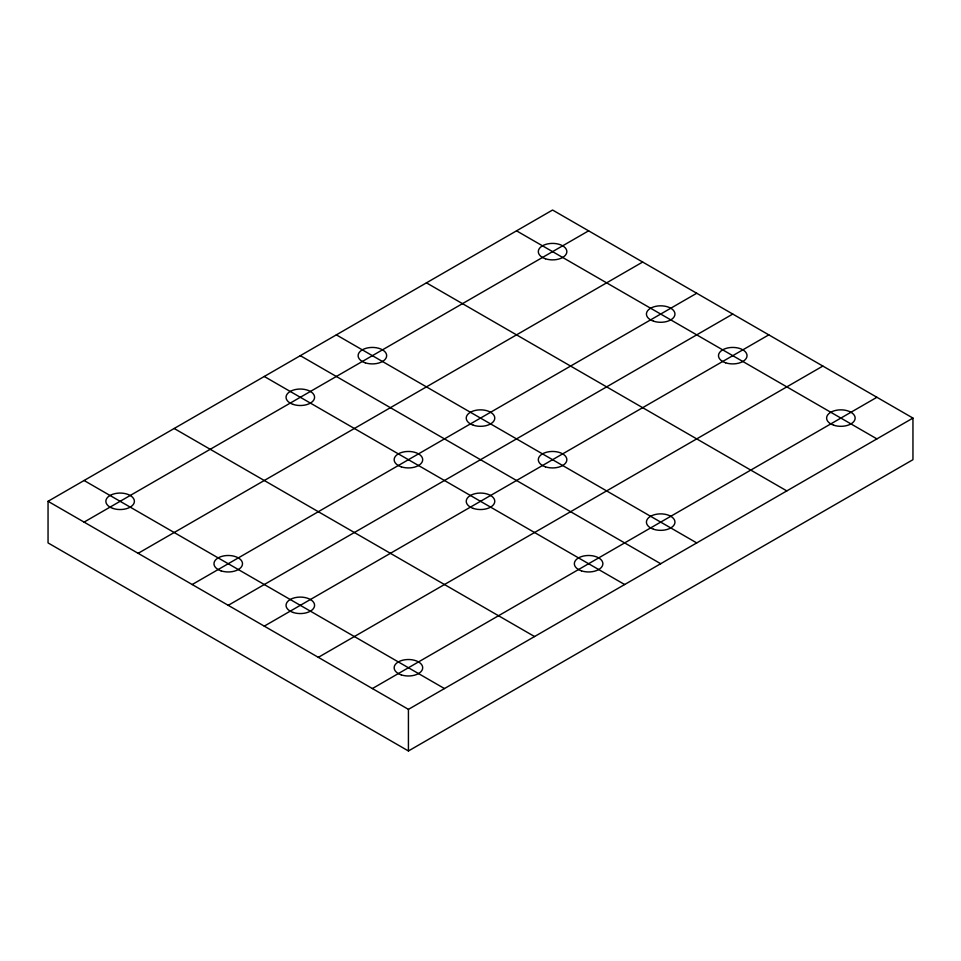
<?xml version="1.0" encoding="UTF-8"?>
<svg xmlns="http://www.w3.org/2000/svg" width="961" height="961" viewBox="0 0 961 961"><rect width="100%" height="100%" fill="white"/><g stroke="black" fill="none" stroke-linecap="round" stroke-linejoin="round"><path stroke-width="1.44" d="M48.05 501.306L552.575 210.027L912.95 418.083L912.95 459.694L408.425 750.973L48.05 542.917L48.05 501.306L408.425 709.362L912.95 418.083M84.087 522.111L588.612 230.832M138.144 553.32L642.669 262.041M192.2 584.528L696.725 293.249M228.237 605.334L732.762 314.055M264.275 626.14L768.8 334.86M318.331 657.348L822.856 366.069M372.387 688.557L876.912 397.277M516.538 230.832L876.912 438.889M426.444 282.846L786.819 490.903M336.35 334.86L696.725 542.917M300.312 355.666L660.688 563.723M264.275 376.472L624.65 584.528M174.181 428.486L534.556 636.542M84.087 480.5L444.462 688.557M408.425 709.362L408.425 750.973M833.74 425.218A14.271 8.241 0 0 0 855.146 418.083A14.271 8.241 0 0 0 833.74 410.948A14.271 8.241 0 0 0 833.74 425.218M581.477 570.858A14.271 8.241 0 0 0 602.883 563.723A14.271 8.241 0 0 0 581.477 556.587A14.271 8.241 0 0 0 581.477 570.858M545.44 258.773A14.271 8.241 0 0 0 566.846 251.638A14.271 8.241 0 0 0 545.44 244.502A14.271 8.241 0 0 0 545.44 258.773M112.99 508.441A14.271 8.241 0 0 0 134.396 501.306A14.271 8.241 0 0 0 112.99 494.17A14.271 8.241 0 0 0 112.99 508.441M401.29 674.886A14.271 8.241 0 0 0 422.696 667.751A14.271 8.241 0 0 0 401.29 660.615A14.271 8.241 0 0 0 401.29 674.886M473.365 508.441A14.271 8.241 0 0 0 494.771 501.306A14.271 8.241 0 0 0 473.365 494.17A14.271 8.241 0 0 0 473.365 508.441M293.177 612.469A14.271 8.241 0 0 0 314.583 605.334A14.271 8.241 0 0 0 293.177 598.198A14.271 8.241 0 0 0 293.177 612.469M221.102 570.858A14.271 8.241 0 0 0 242.508 563.723A14.271 8.241 0 0 0 221.102 556.587A14.271 8.241 0 0 0 221.102 570.858M401.29 466.83A14.271 8.241 0 0 0 422.696 459.694A14.271 8.241 0 0 0 401.29 452.559A14.271 8.241 0 0 0 401.29 466.83M293.177 404.413A14.271 8.241 0 0 0 314.583 397.277A14.271 8.241 0 0 0 293.177 390.142A14.271 8.241 0 0 0 293.177 404.413M365.252 362.802A14.271 8.241 0 0 0 386.658 355.666A14.271 8.241 0 0 0 365.252 348.531A14.271 8.241 0 0 0 365.252 362.802M653.552 529.247A14.271 8.241 0 0 0 674.958 522.111A14.271 8.241 0 0 0 653.552 514.976A14.271 8.241 0 0 0 653.552 529.247M725.627 362.802A14.271 8.241 0 0 0 747.033 355.666A14.271 8.241 0 0 0 725.627 348.531A14.271 8.241 0 0 0 725.627 362.802M545.44 466.83A14.271 8.241 0 0 0 566.846 459.694A14.271 8.241 0 0 0 545.44 452.559A14.271 8.241 0 0 0 545.44 466.83M473.365 425.218A14.271 8.241 0 0 0 494.771 418.083A14.271 8.241 0 0 0 473.365 410.948A14.271 8.241 0 0 0 473.365 425.218M653.552 321.19A14.271 8.241 0 0 0 674.958 314.055A14.271 8.241 0 0 0 653.552 306.919A14.271 8.241 0 0 0 653.552 321.19"/></g></svg>
